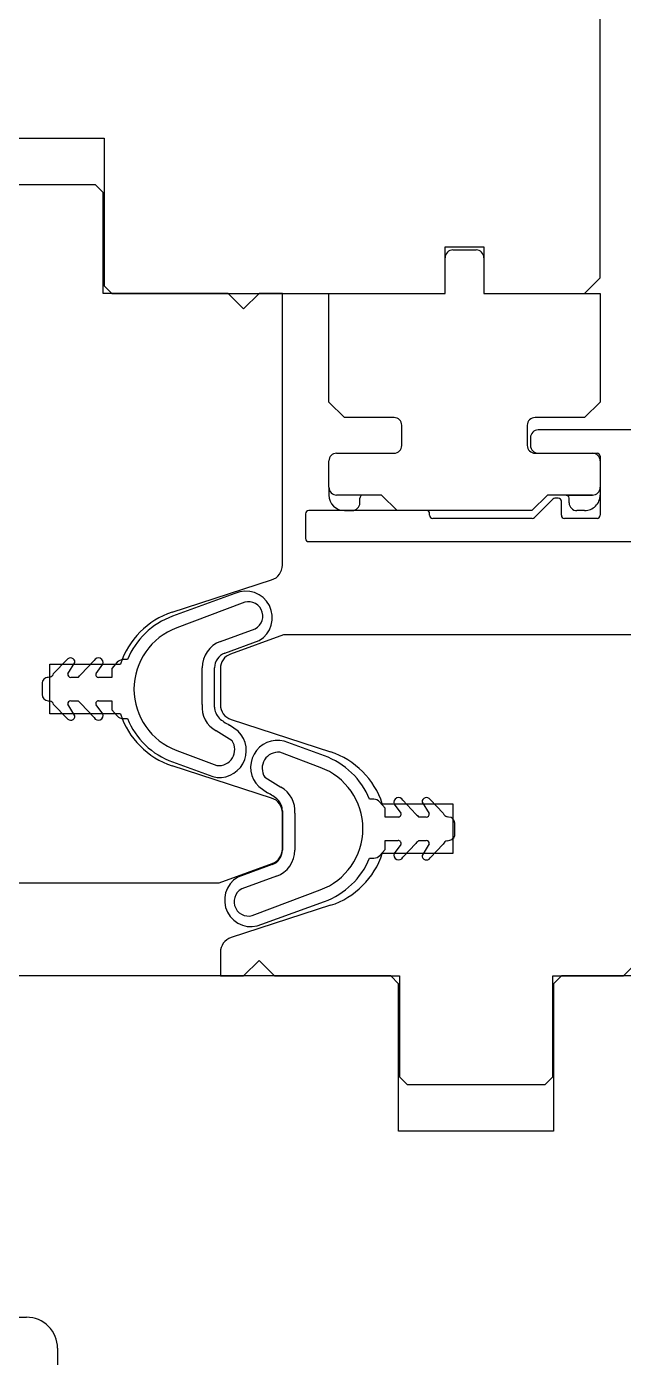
# Model space of a CAD drawing. Header units: centimetres. Extents: x 0.3 to 84.3, y 0.3 to 59.7.
# Drawn here: x 52.666 to 52.743, y 16.2008 to 16.3724 of the extents above; entities that cross this region are included whole.
import ezdxf

# ---------------------------------------------------------------- set-up
doc = ezdxf.new("R2010")
doc.units = ezdxf.units.CM
doc.linetypes.add('AUSGEZOGEN', pattern=[0])
doc.linetypes.add('PUNKT', pattern=[6.35, 0, -6.35])
doc.layers.add('Fenster', color=7, linetype='AUSGEZOGEN', lineweight=35)
doc.layers.add('Wand Beton bewehrt', color=7, linetype='AUSGEZOGEN', lineweight=35)

msp = doc.modelspace()

# ---------------------------------------------------------------- linework, layer by layer
at = {"layer": 'Fenster', "color": 7, "linetype": 'AUSGEZOGEN', "lineweight": 25}
for p, q in [((52.73999740765804, 16.33999916485787), (52.73999755724681, 16.42599916293548)), ((52.655997440845, 16.3579993105655), (52.67599744039794, 16.35799927577737)), ((52.67599744039794, 16.35799927577737), (52.67599740734926, 16.33899927620205)), ((52.67489742998609, 16.35199927782483), (52.65709743038398, 16.35199930878626)), ((52.67589742822434, 16.35099927610777), (52.67489742998609, 16.35199927782483)), ((52.67589740561208, 16.33799927639839), (52.67589742822434, 16.35099927610777)), ((52.7199974046263, 16.33799919969065), (52.71999741506272, 16.34399919955654)), ((52.71999741506272, 16.34399919955654), (52.72499741495096, 16.34399919085949)), ((52.72000060554041, 16.33799919967701), (52.72000061354168, 16.34259919956822)), ((52.72100061525873, 16.34359919780641), (52.72250061522521, 16.34359919519734)), ((52.72250061522521, 16.34359919519734), (52.72400061519168, 16.34359919258823)), ((52.72499741495096, 16.34399919085949), (52.72499740451453, 16.3379991909936)), ((52.72500061342992, 16.34259919087117), (52.72500060542868, 16.33799919098001)), ((52.73799740422393, 16.33799916838134), (52.73999740765804, 16.33999916485787)), ((52.69199740525218, 16.33799924839391), (52.67589740561208, 16.33799927639839)), ((52.67599740734926, 16.33899927620205), (52.67699740558748, 16.33799927448504)), ((52.67699740558748, 16.33799927448504), (52.7199974046263, 16.33799919969065)), ((52.69399740172866, 16.33599924495984), (52.69199740525218, 16.33799924839391)), ((52.69599740516275, 16.33799924143636), (52.69399740172866, 16.33599924495984)), ((52.6989974050957, 16.33799923621819), (52.69599740516275, 16.33799924143636)), ((52.69899734415115, 16.30296164584802), (52.6989974050957, 16.33799923621819)), ((52.70500058151872, 16.32399922612013), (52.70500060587571, 16.33799922579179)), ((52.70500060587571, 16.33799922579179), (52.72000060554041, 16.33799919967701)), ((52.72499740451453, 16.3379991909936), (52.73799740422393, 16.33799916838134)), ((52.72500060542868, 16.33799919098001), (52.74000060509337, 16.33799916491262)), ((52.74000060509337, 16.33799916491262), (52.74000058074703, 16.32399916524105)), ((52.70700057799445, 16.32199922268301), (52.70500058151872, 16.32399922612013)), ((52.74000058074703, 16.32399916524105), (52.73800057731369, 16.32199916876148)), ((52.71340057782896, 16.32199921154338), (52.70700057799445, 16.32199922268301)), ((52.73800057731369, 16.32199916876148), (52.73160057747914, 16.32199917988619)), ((52.71440057154325, 16.31839920989556), (52.71440057606573, 16.32099920982628)), ((52.73060057576362, 16.32099918164791), (52.73060057124117, 16.31839918171719)), ((52.76079958424066, 16.32039912914415), (52.73200057461388, 16.32039917923731)), ((52.73100057289682, 16.31939918099907), (52.73100057115743, 16.31839918102142)), ((52.70600057006644, 16.31739922452884), (52.71340056982621, 16.31739921165727)), ((52.7316005694794, 16.31739918000008), (52.73900056923921, 16.3173991671285)), ((52.73200056939566, 16.31739917930436), (52.7396005692258, 16.31739916608485)), ((52.74000056852109, 16.31699916539806), (52.7400005631883, 16.31393330623205)), ((52.7050005624354, 16.31299922638109), (52.70500056834936, 16.31639922629061)), ((52.74000056747746, 16.31639916541148), (52.74000056156347, 16.31299916550193)), ((52.7400005631883, 16.31393330623205), (52.74000055530168, 16.30939919341977)), ((52.7050005624354, 16.31299922636664), (52.70500056069599, 16.31199922640344)), ((52.70940056055284, 16.31199921875004), (52.70600056067362, 16.31199922466399)), ((52.70900056056179, 16.31199921944581), (52.70600056067362, 16.31199922466399)), ((52.71180056049919, 16.31199921457546), (52.70900056056179, 16.31199921944581)), ((52.71380055697566, 16.3099992111414), (52.71180056049919, 16.31199921457546)), ((52.73320056002085, 16.31199917735216), (52.73120055658674, 16.30999918087573)), ((52.73600055995825, 16.31199917248186), (52.73320056002085, 16.31199917735216)), ((52.7356005599672, 16.31199917317763), (52.73900055984639, 16.31199916726364)), ((52.73900055984639, 16.31199916726364), (52.73600055995825, 16.31199917248186)), ((52.74000056156347, 16.31299916548747), (52.74000055982405, 16.31199916552428)), ((52.71760055686324, 16.30999920490453), (52.70240055720299, 16.30999923134355)), ((52.70700055717247, 16.30999922296929), (52.70800055710532, 16.30999922122992)), ((52.70900055882236, 16.31099921946816), (52.70900055986603, 16.31159921945473)), ((52.72250055678118, 16.30999919600854), (52.71380055697566, 16.3099992111414)), ((52.73120055658674, 16.30999918087573), (52.72250055678118, 16.30999919600854)), ((52.73388340185024, 16.3114820188885), (52.73151774020071, 16.30911636546866)), ((52.73460055929378, 16.31159917492596), (52.73416624476015, 16.31159917568148)), ((52.73500055545821, 16.30939920211681), (52.73500055858911, 16.31119917423912)), ((52.73600055821888, 16.31099917250422), (52.73600055926249, 16.31159917249079)), ((52.73800055638995, 16.3099991690478), (52.7370005564571, 16.30999917078716)), ((52.70200055651617, 16.30959923204824), (52.70200055095006, 16.3063992316927)), ((52.7180005558107, 16.30939923168662), (52.71800055615851, 16.30959920421774)), ((52.73123489729077, 16.30899920867569), (52.71840055510599, 16.30899923099987)), ((52.73960055461487, 16.30899919412451), (52.73540055475353, 16.30899920142997)), ((52.70240055024536, 16.3059992310059), (52.77960054881426, 16.30599909672388)), ((52.68478355716674, 16.29689024963005), (52.69761537486228, 16.30105953526173)), ((52.69287912222561, 16.29930931736954), (52.68482699644793, 16.29637859912524)), ((52.69379050808575, 16.29804698181638), (52.68537422604979, 16.2948750900137)), ((52.69101591979575, 16.29312373759454), (52.69549140073242, 16.29475267062353)), ((52.69156314939764, 16.29162022848305), (52.69600976615614, 16.29323865586725)), ((52.69915392548791, 16.29399910278957), (52.6923132843241, 16.29150932649754)), ((52.74599732774148, 16.29399902131004), (52.69915392548791, 16.29399910278957)), ((52.66899731149057, 16.28379928961181), (52.66899732262275, 16.29019928946878)), ((52.66899732262275, 16.29019928946878), (52.67810186891777, 16.29019927363229)), ((52.67119249028232, 16.29075994303221), (52.66948361266734, 16.28898406225595)), ((52.67130402841708, 16.28894534782885), (52.67222925701107, 16.29043297662461)), ((52.67470660705413, 16.2906667205215), (52.67300536385116, 16.28887202378246)), ((52.67495261997296, 16.28901005559019), (52.67582925610633, 16.29017898024486)), ((52.67699732148723, 16.2896492505658), (52.67699731948687, 16.28849922559153)), ((52.67768305290438, 16.2904378560686), (52.67699732148723, 16.2896492505658)), ((52.67899732341229, 16.29078168318261), (52.67843766607089, 16.29078168415608)), ((52.68864205192217, 16.28499241085301), (52.68864718648047, 16.2897408483555)), ((52.69024717761323, 16.28466355877272), (52.69024718644472, 16.28974084557245)), ((52.69099732137118, 16.28962994358699), (52.69099731325089, 16.28496152602589)), ((52.66799731829671, 16.28769934126404), (52.66799731707903, 16.2869992912797)), ((52.66900413146406, 16.28853220090004), (52.66879731967035, 16.28849933985462)), ((52.6726365039384, 16.28849933317674), (52.67170137239984, 16.28849933480333)), ((52.67699731948687, 16.28849922559153), (52.67530135699585, 16.28849922854152)), ((52.66799731707903, 16.2869992912797), (52.66799731583077, 16.28628165241666)), ((52.66879731442137, 16.28548165104299), (52.66900412610079, 16.28544878927815)), ((52.6694836057321, 16.28499692625424), (52.67119247716911, 16.2832210395331)), ((52.67222924503531, 16.28354800233397), (52.67130402161652, 16.28503563434847)), ((52.67170136715083, 16.28548164599165), (52.67263649868943, 16.28548164436511)), ((52.67300535730565, 16.28510895247619), (52.67470659426522, 16.28331424981884)), ((52.67582924501416, 16.28380198619002), (52.67495261294726, 16.28497091389436)), ((52.67531705450534, 16.28548173970258), (52.67699731423824, 16.28548173677991)), ((52.67699731423824, 16.28548173677991), (52.67699731223789, 16.28433171180564)), ((52.67699731223789, 16.28433171180564), (52.67769833522567, 16.28352551501203)), ((52.67810185778558, 16.28379927377537), (52.66899731149057, 16.28379928961181)), ((52.67845294719604, 16.28318168429938), (52.67899731019281, 16.2831816833525)), ((52.69237927592269, 16.28305941063199), (52.705211079114, 16.27889008036091)), ((52.69251706720166, 16.28032569099501), (52.69044543246977, 16.28160951435698)), ((52.69328761172107, 16.28154639515601), (52.6921653999083, 16.28235008344214)), ((52.6853741985901, 16.27908825433738), (52.69055737448471, 16.27713274119788)), ((52.70441485148645, 16.27838048924714), (52.69922890807928, 16.28026802849936)), ((52.68482941581203, 16.27759148405671), (52.6900153592192, 16.27570394480445)), ((52.70387006870835, 16.27688371896653), (52.6986868928138, 16.27883923210602)), ((52.69761532594917, 16.27293894426216), (52.6847835227579, 16.2771082745333)), ((52.69672720009685, 16.27564628230889), (52.69879883482875, 16.27436245894692)), ((52.69595665557743, 16.27442557814789), (52.69707886739018, 16.27362188986177)), ((52.71079132010242, 16.27279028900453), (52.71024695710565, 16.2727902899514)), ((52.7122469550606, 16.27164026149826), (52.71154593207282, 16.27244645829187)), ((52.71189274408631, 16.27219908111888), (52.7209972903813, 16.2721990652824)), ((52.7134150222843, 16.27216998711383), (52.71429165435121, 16.27100105940954)), ((52.71623890999282, 16.27086302082767), (52.71453767303326, 16.27265772348496)), ((52.71701502226316, 16.27242397096994), (52.71794024568194, 16.27093633895543)), ((52.71976066156638, 16.27097504704966), (52.71805179012936, 16.27275093377075)), ((52.7209972903813, 16.2721990652824), (52.7209972792491, 16.26579906542548)), ((52.69899708968523, 16.27130841453113), (52.69899708085379, 16.26623112773146)), ((52.69899728050073, 16.26636841130726), (52.69899728862099, 16.27103682886832)), ((52.7006022153763, 16.27097956245088), (52.70059708081798, 16.2662311249484)), ((52.71224695306023, 16.27049023652399), (52.7122469550606, 16.27164026149826)), ((52.71392721279315, 16.27049023360133), (52.71224695306023, 16.27049023652399)), ((52.71754290014763, 16.27049032731216), (52.71660776860907, 16.27049032893879)), ((52.7204469528771, 16.27049032226087), (52.72024014119769, 16.27052318402576)), ((52.72124694900177, 16.26827263203982), (52.72124695021943, 16.2689726820242)), ((52.72124695021943, 16.2689726820242), (52.7212469514677, 16.26969032088723)), ((52.71224694581124, 16.26632272273805), (52.71224694781159, 16.26747274771233)), ((52.71224694781159, 16.26747274771233), (52.71394291030261, 16.26747274476238)), ((52.71453766024436, 16.2653052527824), (52.71623890344733, 16.26709994952139)), ((52.71660776336007, 16.26747264012716), (52.71754289489868, 16.26747263850057)), ((52.71794023888139, 16.26702662547505), (52.7170150102874, 16.26553899667929)), ((52.72024013583442, 16.26743977240381), (52.72044694762814, 16.26747263344928)), ((52.7115612143941, 16.2655341172353), (52.71224694581124, 16.26632272273805)), ((52.7209972792491, 16.26579906542548), (52.71189273295411, 16.26579908126191)), ((52.71429164732552, 16.26696191771367), (52.71341501119214, 16.265792993059)), ((52.71805177701616, 16.26521203027169), (52.71976065463113, 16.26698791104796)), ((52.69084067638398, 16.26199925210463), (52.69768131754779, 16.26448902839666)), ((52.69768111790084, 16.26435174482085), (52.69323450114232, 16.26273331743664)), ((52.71024694388618, 16.26519029012129), (52.7108066012276, 16.26519028914781)), ((52.64399727413039, 16.26199933358421), (52.69084067638398, 16.26199925210463)), ((52.69822834750271, 16.26284823570937), (52.69375286656603, 16.26121930268032)), ((52.69545375921275, 16.25792499148752), (52.70387004124868, 16.2610968832902)), ((52.70521104470518, 16.25910810526416), (52.69237922700965, 16.25493881963249)), ((52.69636514507287, 16.25666265593432), (52.70441727085055, 16.25959337417862)), ((52.69099725772072, 16.25303670904619), (52.69099725243713, 16.24999911796076)), ((52.69399725237004, 16.24999911274253), (52.69599725580415, 16.25199910921901)), ((52.69599725580415, 16.25199910921901), (52.69799725228063, 16.24999910578495)), ((52.74299725127474, 16.2499990275117), (52.74499725470886, 16.25199902398822)), ((52.71299725194535, 16.2499990797021), (52.63399725438892, 16.24999921729637)), ((52.69099725243713, 16.24999911796076), (52.69399725237004, 16.24999911274253)), ((52.69799725228063, 16.24999910578495), (52.71409725192074, 16.24999907778052)), ((52.71399725018358, 16.24899907798499), (52.71299725194535, 16.2499990797021)), ((52.71409725192074, 16.24999907778052), (52.71409722930849, 16.23699907807109)), ((52.73389722886592, 16.23699904363089), (52.73389725147818, 16.24999904334027)), ((52.73389725147818, 16.24999904334027), (52.74299725127474, 16.2499990275117)), ((52.73499725145361, 16.2499990414352), (52.73399724973653, 16.24899904319691)), ((52.74599725143811, 16.24999902224581), (52.73499725145361, 16.2499990414352)), ((52.71399721713491, 16.22999907840977), (52.71399725018358, 16.24899907798499)), ((52.73399724973653, 16.24899904319691), (52.73399721668783, 16.22999904362164)), ((52.71409722930849, 16.23699907807109), (52.71509722754675, 16.23599907635408)), ((52.73289722714885, 16.2359990453927), (52.73389722886592, 16.23699904363089)), ((52.71509722754675, 16.23599907635408), (52.73289722714885, 16.2359990453927)), ((52.73399721668783, 16.22999904362164), (52.71399721713491, 16.22999907840977)), ((52.64419717732164, 16.20599920049053), (52.66599717683437, 16.2059991624701)), ((52.66999716976872, 16.20199915558328), (52.66999701634756, 16.11399915755033))]:
    msp.add_line(p, q, dxfattribs=at)
for centre, radius, start, end in [((52.72100061351932, 16.3425991978287), 0.0009999999776484855, 89.99990033922516, 179.9999003349536), ((52.72400061345229, 16.34259919261052), 0.000999999977648258, 359.9999003349536, 89.99990033922516), ((52.71340057608808, 16.32099921156563), 0.0009999999776484855, 359.9999003349536, 89.99990025291764), ((52.73160057574127, 16.32099917990849), 0.000999999977648258, 89.99990042512559, 179.9999003349536), ((52.73200057287448, 16.31939917925964), 0.000999999977648258, 89.99990033922516, 179.9999003349536), ((52.706000568327, 16.31639922455119), 0.0009999999776480876, 89.99990033922516, 179.9999003349536), ((52.71340057156561, 16.31839921163491), 0.000999999977648258, 269.9999003392251, 359.9999003349536), ((52.73160057121879, 16.31839917997771), 0.000999999977648258, 179.9999003349536, 269.9999003392251), ((52.73200057113507, 16.318399179282), 0.000999999977648258, 179.9999003349536, 269.9999003392251), ((52.73900056749981, 16.31639916715084), 0.000999999977648258, 359.9999003349536, 89.99990033922516), ((52.73960056853002, 16.31699916609377), 0.0003999999910607585, 359.9999003422677, 89.99990033922516), ((52.70700056065131, 16.31199922292457), 0.001999999955296516, 179.9999003422677, 269.9999003396322), ((52.70600056241305, 16.31299922464163), 0.000999999977648258, 179.9999003349536, 269.9999003392251), ((52.70600056241305, 16.31299922464163), 0.000999999977648258, 179.9999003349536, 269.9999003392251), ((52.7094005598571, 16.31159921875896), 0.0003999999910575752, 89.99990033922516, 179.9999003422677), ((52.73560055927144, 16.31159917318654), 0.0003999999910532552, 359.9999003422677, 89.99990033922516), ((52.73800055986879, 16.31199916900304), 0.001999999955296516, 269.9999003394287, 359.9999003422677), ((52.73900056158582, 16.31299916724127), 0.000999999977648258, 269.9999003392251, 359.9999003349536), ((52.73900056158582, 16.31299916724127), 0.0009999999776474624, 269.9999003392251, 359.9999003349536), ((52.70240055650723, 16.30959923135246), 0.0003999999910607585, 89.99990033922516, 179.9999003422677), ((52.70800055884473, 16.31099922120751), 0.000999999977648258, 269.9999003392251, 359.9999003349536), ((52.71760055616749, 16.30959920491349), 0.0003999999910541647, 359.9999003422677, 89.99990033922516), ((52.73416624406439, 16.3111991756903), 0.0003999999910534824, 89.99990033820738, 134.9999003387157), ((52.734600558598, 16.31119917493487), 0.0003999999910607016, 359.9999003422677, 89.99990034024295), ((52.73700055819653, 16.31099917076479), 0.000999999977648258, 179.9999003349536, 269.9999003392251), ((52.71840055580177, 16.30939923099085), 0.0003999999910534824, 179.9999003349536, 269.9999003412607), ((52.73123489798655, 16.30939920866671), 0.0003999999910623371, 269.9999003392251, 314.9999003394353), ((52.73540055544927, 16.30939920142095), 0.0003999999910534824, 179.9999003422677, 269.9999003402429), ((52.73960055531061, 16.30939919411548), 0.0003999999910612132, 269.9999003392251, 359.9999003422677), ((52.70240055094115, 16.30639923099692), 0.0003999999910600196, 179.9999003422677, 269.9999003392251), ((52.69699734419589, 16.30296164932674), 0.001999999955295124, 287.9999003391941, 359.9999003422677), ((52.69428321313418, 16.29619083966167), 0.003419996271044306, 300.320772627236, 114.2395998011196), ((52.69462492704096, 16.29639155109625), 0.00185383544628275, 297.8653423301913, 116.7503637891878), ((52.68799731663197, 16.28699925649152), 0.01039999976754264, 107.9999003394636, 162.0796872000885), ((52.68824718145969, 16.28698166717826), 0.009999999776482717, 109.9999003394625, 157.666217681664), ((52.68824718145969, 16.28698166717826), 0.00839999981224471, 109.999900339521, 249.9999003394218), ((52.69224718640003, 16.28974084209362), 0.003599999919533997, 109.9999003394575, 179.9999003386106), ((52.69224718640003, 16.28974084209362), 0.003599999919533583, 109.9999003394575, 179.9999003386106), ((52.69224718640003, 16.28974084209362), 0.001999999955295777, 109.9999003395426, 179.9999003422677), ((52.69299732132647, 16.28962994010816), 0.001999999955297779, 109.9999003395078, 179.9999003422677), ((52.67166230524629, 16.2904424559294), 0.000567031005156072, 359.0421168248112, 145.950331893199), ((52.67525550168278, 16.29039424004835), 0.0006128057780165514, 339.4350344704633, 153.5994294213276), ((52.67843766433147, 16.28978168417843), 0.000999999977648258, 89.99990033922516, 138.9914301770522), ((52.66879731827884, 16.28769933987245), 0.0007999999821178789, 89.99990033922516, 179.9999003422677), ((52.66881472623869, 16.28921350877462), 0.0007071455008884368, 285.5360583827879, 341.0666159081712), ((52.67170137309557, 16.28889933479435), 0.0003999999910589395, 173.3944952803486, 269.9999003392251), ((52.67068035896249, 16.29080425155493), 0.003023103024583656, 310.3206995370313, 320.2712509308462), ((52.67528460489223, 16.28886224536704), 0.0003634031489308876, 155.9998539559964, 272.6421485502017), ((52.67528460489223, 16.28886224536704), 0.0003634031489302426, 155.9998539559964, 272.6421485524658), ((52.6687973158129, 16.28628165102509), 0.000799999982117936, 179.9999003422677, 269.9999003392251), ((52.66881471850524, 16.28476748206239), 0.0007071455008875278, 18.93318477117877, 74.46374229582183), ((52.67170136645508, 16.28508164600056), 0.0003999999910594321, 89.99990033922516, 186.6053053985636), ((52.67068034569517, 16.28317673279188), 0.003023103024583551, 39.72854974815897, 49.67910114199139), ((52.6752845983807, 16.28511872296253), 0.0003634031489301997, 88.63585883419549, 203.9999467227299), ((52.67531705624479, 16.28648173968012), 0.000999999977648258, 268.6358588330158, 269.9999003380038), ((52.69212823848098, 16.28467872581204), 0.003500270707747514, 174.8584051763728, 241.2646532385257), ((52.69224717756854, 16.28466355529385), 0.001999999955298563, 179.9999003422677, 224.6058119700247), ((52.69299731320618, 16.28496152254701), 0.001999999955297085, 179.9999003422677, 251.9999003394201), ((52.67166229323757, 16.28353852500149), 0.0005670310051558278, 214.0494687850736, 0.9576838540634325), ((52.67525548984178, 16.28358672838239), 0.00061280577801691, 206.4003712574394, 20.56476620868556), ((52.67845294893546, 16.28418168427697), 0.0009999999776485033, 221.0083705016831, 269.9999003392251), ((52.68799731663197, 16.28699925649152), 0.01039999976754177, 197.9201134788835, 251.9999003394685), ((52.68821180510783, 16.28695758013094), 0.009958127987744717, 202.2827363589773, 250.1437685912571), ((52.69515640314211, 16.28821148598849), 0.006580436167563871, 228.8153747986721, 242.9653259505278), ((52.69087949675546, 16.27905754712523), 0.003463146287358254, 255.5506631195674, 45.9445129325407), ((52.69077699285614, 16.27919581073269), 0.002074726038537695, 263.9236197020671, 32.99682163423601), ((52.69836477054307, 16.27691442617851), 0.003463146287358254, 75.5506631195821, 225.9445129324562), ((52.69846727444239, 16.27677616257105), 0.002074726038537695, 83.92361970207756, 212.996821634236), ((52.70103246219068, 16.26901439317288), 0.009958127987744717, 22.28273635899622, 70.14376859129555), ((52.70199728523994, 16.26899909840257), 0.01039999976754179, 17.92011347887146, 71.99990033943129), ((52.70099708583884, 16.26899030612557), 0.00839999981224471, 289.9999003394838, 69.99990033946737), ((52.69711602881753, 16.27129324749175), 0.003500270707747514, 354.8584051763045, 61.26465323859978), ((52.69408786415641, 16.26776048731535), 0.006580436167563871, 48.81537479867206, 62.96532595052778), ((52.69699728866572, 16.27103683234708), 0.001999999955297085, 359.9999003422677, 71.99990033942002), ((52.69699708972994, 16.27130841800994), 0.001999999955298563, 359.9999003422677, 44.60581197009714), ((52.71079131836305, 16.27179028902682), 0.0009999999776485033, 41.00837050168317, 89.99990033922516), ((52.71398877745671, 16.27238524492135), 0.00061280577801691, 26.40037125743946, 200.5647662086856), ((52.71758197406093, 16.27243344830235), 0.0005670310051558278, 34.04946878507362, 180.9576838540634), ((52.71392721105375, 16.26949023362367), 0.000999999977648258, 88.63585883301096, 89.99990033800383), ((52.71395966891779, 16.27085325034131), 0.0003634031489301997, 268.6358588341955, 23.99994672272989), ((52.71856392160333, 16.27279524051191), 0.003023103024583551, 219.7285497482108, 229.679101142035), ((52.71754290084341, 16.27089032730318), 0.0003999999910594321, 269.9999003392251, 6.605305398563638), ((52.72042954879322, 16.27120449124145), 0.0007071455008875278, 198.9331847710933, 254.4637422958218), ((52.72044695148559, 16.26969032227866), 0.000799999982117936, 359.9999003422677, 89.99990033922516), ((52.71395966240625, 16.26710972793675), 0.0003634031489308876, 335.9998539559404, 92.64214855022756), ((52.71395966240625, 16.26710972793675), 0.0003634031489302426, 335.9998539559404, 92.64214855137247), ((52.71856390833599, 16.26516772174882), 0.003023103024583656, 130.3206995370312, 140.2712509308462), ((52.71754289420291, 16.26707263850944), 0.0003999999910589395, 353.3944952803486, 89.99990033922516), ((52.72042954105981, 16.26675846452913), 0.0007071455008884368, 105.5360583833426, 161.0666159081712), ((52.72044694901969, 16.26827263343129), 0.0007999999821178789, 269.9999003392251, 359.9999003422677), ((52.69699708089848, 16.26623113121022), 0.001999999955295777, 289.9999003395426, 359.9999003349536), ((52.69699728054547, 16.26636841478593), 0.001999999955295603, 289.9999003395426, 359.9999003422677), ((52.69699708089848, 16.26623113121022), 0.003599999919533997, 289.9999003394576, 359.9999003386106), ((52.69699708089848, 16.26623113121022), 0.003599999919533583, 289.9999003394576, 359.9999003386106), ((52.70199728523994, 16.26899909840257), 0.01039999976754136, 287.9999003395009, 342.0796872000819), ((52.71080660296703, 16.26619028912541), 0.000999999977648258, 269.9999003392251, 318.9914301770522), ((52.71398876561571, 16.26557773325543), 0.0006128057780165514, 159.4350344704633, 333.5994294213276), ((52.71758196205219, 16.26552951737444), 0.000567031005156072, 179.04211682517, 325.9503318931991), ((52.70099708583884, 16.26899030612557), 0.009999999776482717, 289.9999003394626, 337.6662176816486), ((52.69496105416429, 16.25978113364216), 0.003419996271044306, 120.320772627236, 294.2395998011195), ((52.69461934025753, 16.25958042220758), 0.00185383544628275, 117.8653423301913, 296.7503637891878), ((52.69299725767602, 16.25303670556736), 0.001999999955295141, 107.9999003391942, 179.9999003422677), ((52.66599716985816, 16.20199916255947), 0.003999999910593032, 359.999900072004, 89.99990007297457)]:
    msp.add_arc(centre, radius, start, end, dxfattribs=at)
at = {"layer": 'Wand Beton bewehrt', "color": 180, "linetype": 'PUNKT', "lineweight": 35}
msp.add_line((55.99999875500799, 16.25399973550406), (49.40999890230594, 16.25399973550406), dxfattribs=at)

doc.saveas('drawing.dxf')
